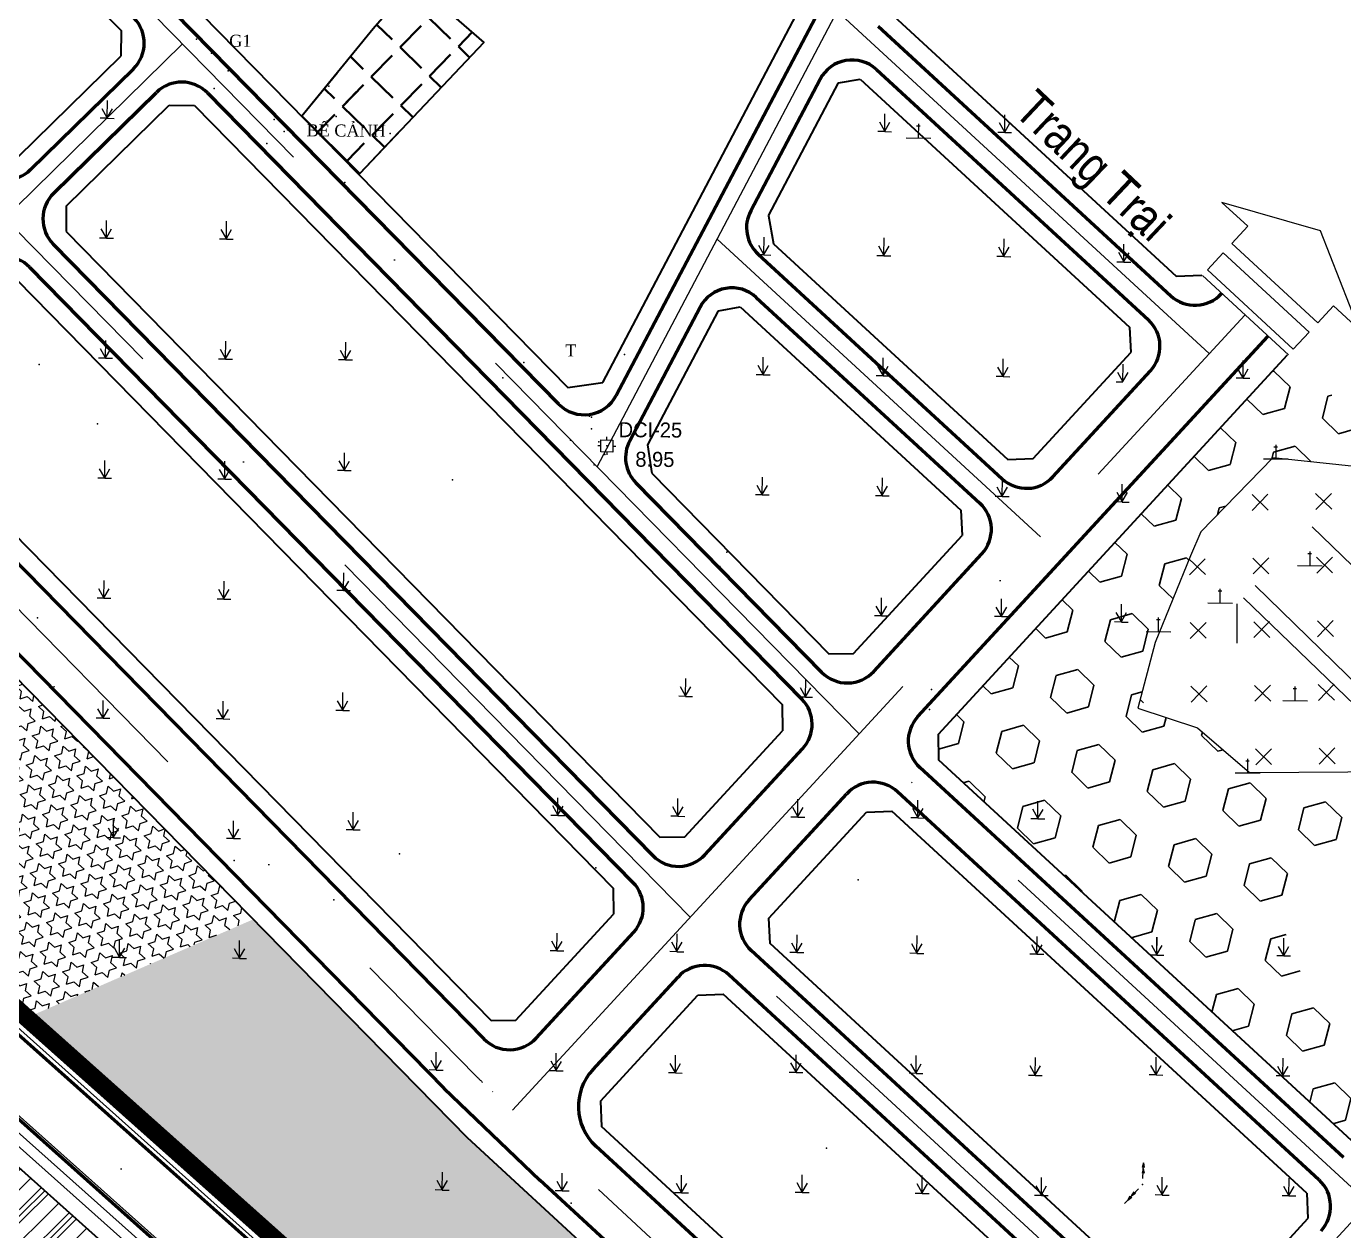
# Model space of a CAD drawing. Extents: x 577299 to 581055, y 2342699 to 2346415.
# Drawn here: x 579726.4 to 579945.9, y 2344510.1 to 2344710.9 of the extents above; entities that cross this region are included whole.
import ezdxf
from ezdxf.enums import TextEntityAlignment as Align

# ---------------------------------------------------------------- set-up
doc = ezdxf.new("R2010")
doc.units = 0
doc.header["$LTSCALE"] = 10
doc.header["$MEASUREMENT"] = 0
for name, pattern in [('ACAD_ISO10W100', [18, 12, -3, 0, -3]), ('CENTER', [2, 1.25, -0.25, 0.25, -0.25]), ('DUONGDUT', [0.1875, 0.125, -0.0625])]:
    doc.linetypes.add(name, pattern=pattern)
for name, color, linetype in [('1', 2, 'Continuous'), ('BoCo', 103, 'Continuous'), ('CAY', 8, 'Continuous'), ('CAY-NN', 3, 'Continuous'), ('cayxanh', 74, 'Continuous'), ('CHU', 8, 'Continuous'), ('HTCN', 192, 'Continuous'), ('HTRanhTN', 147, 'Continuous'), ('KYHIEU', 2, 'Continuous'), ('Lopduong', 7, 'Continuous'), ('moc', 8, 'Continuous'), ('NEN', 8, 'Continuous'), ('POINT', 8, 'Continuous'), ('Tim dg', 6, 'CENTER'), ('Vhe', 5, 'Continuous')]:
    doc.layers.add(name, color=color, linetype=linetype)
for name, color, linetype, lineweight in [('1-hchua', 200, 'Continuous', 40), ('1-hcx', 102, 'Continuous', 30), ('1-hmo', 35, 'Continuous', 25), ('bo-chua', 200, 'Continuous', 35), ('bo-mo', 34, 'Continuous', 25), ('r-g-t-ke', 7, 'Continuous', 20), ('whe', 142, 'Continuous', 35), ('wlong-duong', 40, 'Continuous', 53)]:
    doc.layers.add(name, color=color, linetype=linetype, lineweight=lineweight)
doc.styles.add('1', font='VHTIME.TTF', dxfattribs={"height": 2})
doc.styles.add('CHUVN', font='vnsimple.shx')
doc.linetypes.add('BOCAP_XAY', pattern='A,0.75,[147,LTTLL.SHX,S=0.1,R=0,X=0,Y=0],0.75', length=1.5)
doc.linetypes.add('TALUYKEPTRAI', pattern='A,0,[130,ltypeshp.shx,S=0.125,R=0,X=0,Y=-0.125],0.2,[130,ltypeshp.shx,S=0.125,R=0,X=0,Y=-0.125],0.2,[130,ltypeshp.shx,S=0.25,R=0,X=0,Y=-0.25],0.2,0', length=0.6)
pattern_1 = [(318.21467, (579255.8356, 2345385.644), (1.442672, 1.6143723), [1.25, -1.25]), (18.21467, (579255.8356, 2345385.644), (-0.6767515, 2.0565766), [1.25, -1.25]), (78.21467, (579257.023, 2345386.0348), (-2.1194234, 0.4422043), [1.25, -1.25])]

# ---------------------------------------------------------------- blocks, each defined once
blk = doc.blocks.new('dc-2')
at = {"layer": 'KYHIEU'}
for p, q in [((-0.5, -0.5), (-0.5, 0.5)), ((-0.5, 0.5), (0.5, 0.5)), ((0, 0.5), (0, 0.75)), ((0.5, 0.5), (0.5, -0.5)), ((-0.5, 0), (-0.75, 0)), ((0.5, -0.5), (-0.5, -0.5)), ((0, -0.5), (0, -0.75)), ((0.5, 0), (0.75, 0))]:
    blk.add_line(p, q, dxfattribs=at)
blk.add_point((0, 0), dxfattribs=at)
blk = doc.blocks.new('1898')
at = {"layer": 'Vhe', "color": 5}
for p, q in [((12423.54, -118.46, -0.98), (12404.07, -128.37, -0.98)), ((12423.54, -118.46, -0.98), (12404.07, -128.37, -0.98)), ((12423.54, -118.46, -0.98), (12419.19, -124.2, -0.98)), ((12423.02, -127.1, -0.98), (12408.52, -146.26, -0.98)), ((12404.07, -128.37, -0.98), (12400.34, -149.11, -0.98)), ((12424.58, -128.27, 5.24), (12410.07, -147.43, 5.24)), ((12424.58, -128.27, 5.24), (12428.41, -131.17, 5.24)), ((12428.41, -131.17, 5.24), (12413.9, -150.33, 5.24)), ((12404.69, -143.36, -0.98), (12400.34, -149.11, -0.98)), ((12408.52, -146.26, -0.98), (12404.69, -143.36, -0.98)), ((12413.9, -150.33, 5.24), (12410.07, -147.43, 5.24))]:
    blk.add_line(p, q, dxfattribs=at)
at = {"layer": 'Vhe'}
blk.add_line((12429.68, -132.07, 5.24), (12415.17, -151.24, 5.24), dxfattribs=at)
at = {"layer": 'Vhe', "color": 5, "elevation": -0.98}
blk.add_lwpolyline([(12419.19, -124.2), (12423.02, -127.1)], dxfattribs=at)

msp = doc.modelspace()

# ---------------------------------------------------------------- hatches: boundary and pattern name
at = {"layer": '1-hchua', "extrusion": (-8.80861e-05, -0.0001149, 1)}
h = msp.add_hatch(dxfattribs=at)
h.set_pattern_fill('ANGLE', color=256, scale=25, angle=-44.2223, style=0)
h.set_pattern_definition([(315.77765, (578496.913, 2347106.175), (4.794932, 4.92689), [5, -1.875]), (45.77765, (578496.913, 2347106.175), (-4.92689, 4.794932), [5, -1.875])])
h.paths.add_polyline_path([(579790.96, 2344718.38), (579802.66, 2344708.22), (579781.96, 2344686.38), (579772.33, 2344695.97), (579784.2, 2344710.54)])
h = msp.add_hatch(dxfattribs=at)
h.set_pattern_fill('ANGLE', color=256, scale=25, angle=-44.2223, style=0)
h.set_pattern_definition([(315.77765, (578496.915, 2347106.175), (4.794932, 4.92689), [5, -1.875]), (45.77765, (578496.915, 2347106.175), (-4.92689, 4.794932), [5, -1.875])])
h.paths.add_polyline_path([(579778.17, 2344703.13), (579772.33, 2344695.97), (579781.97, 2344686.38), (579788.41, 2344693.17)])
at = {"layer": '1-hcx', "extrusion": (-8.80861e-05, -0.0001149, 1)}
h = msp.add_hatch(dxfattribs=at)
h.set_pattern_fill('HEX', color=256, scale=30, angle=-44.2223, style=0)
h.set_pattern_definition([(315.7777, (580067.717, 2344822.732), (4.53004, 4.6547), [3.75, -7.5]), (75.7777, (580067.717, 2344822.732), (-6.29611, 1.59577), [3.75, -7.5]), (15.7777, (580070.404, 2344820.117), (-1.76607, 6.25048), [3.75, -7.5])])
edge = h.paths.add_edge_path(flags=16)
edge.add_arc((579950.39, 2344561.37), 14.11, 315.7777, 675.7777)
h.paths.add_polyline_path([(580011.16, 2344584.06), (579936.85, 2344656.38), (579878.39, 2344592.89), (579878.44, 2344588.51), (579947.97, 2344524.5), (579954.94, 2344524.69)])
h.paths.add_polyline_path([(579988.57, 2344606.05), (579959.52, 2344634.31), (579955.07, 2344635.69), (579948.82, 2344637.42), (579934.16, 2344638.97), (579922.17, 2344626.65), (579920.46, 2344622.63), (579914.57, 2344608.2), (579911.67, 2344597.22), (579921.58, 2344593.95), (579930.3, 2344586.53), (579954.87, 2344586.67), (579970.46, 2344587.77), (579979.71, 2344593.28)])
at = {"layer": '1-hmo', "extrusion": (-8.80861e-05, -0.0001149, 1)}
h = msp.add_hatch(dxfattribs=at)
h.set_pattern_fill('CROSS', color=256, scale=30, angle=-44.2223, style=0)
h.set_pattern_definition([(315.77765, (578496.913, 2347106.175), (10.605625, 0.143955), [3.75, -11.25]), (45.77765, (578496.949, 2347103.523), (-0.143955, 10.605625), [3.75, -11.25])])
h.paths.add_polyline_path([(579988.57, 2344606.05), (579959.52, 2344634.31), (579955.07, 2344635.69), (579948.82, 2344637.42), (579934.16, 2344638.97), (579922.17, 2344626.65), (579920.46, 2344622.63), (579914.57, 2344608.2), (579911.67, 2344597.22), (579921.58, 2344593.95), (579930.3, 2344586.53), (579954.87, 2344586.67), (579970.46, 2344587.77), (579979.71, 2344593.28)])
at = {"layer": 'cayxanh'}
h = msp.add_hatch(dxfattribs=at)
h.set_pattern_fill('STARS', color=256, scale=10, angle=-0.4178, style=0)
h.set_pattern_definition(pattern_1)
h.paths.add_polyline_path([(579764.18, 2344562.02), (579697.4, 2344630.12), (579692.08, 2344629.87), (579669.37, 2344601.86), (579669.83, 2344596.09), (579726.42, 2344545.62)])
h = msp.add_hatch(dxfattribs=at)
h.set_pattern_fill('STARS', color=256, scale=10, angle=-0.4178, style=0)
h.set_pattern_definition(pattern_1)
h.paths.add_polyline_path([(579845.77, 2344483.36), (579799.9, 2344525.59), (579792.63, 2344533), (579764.18, 2344562.02), (579726.42, 2344545.62), (579802.79, 2344477.5)])
at = {"layer": 'HTCN'}
h = msp.add_hatch(dxfattribs=at)
h.set_pattern_fill('PLASTI', color=256, scale=25, angle=44.5822, style=0)
h.set_pattern_definition([(44.58224145, (-17089.494, 4285.579), (-4.387077064, 4.451522755), []), (44.58224145, (-17090.042, 4286.1354), (-4.387077064, 4.451522755), []), (44.58224145, (-17090.5906, 4286.692), (-4.387077064, 4.451522755), []), (44.58224145, (-17092.236, 4288.361), (-4.387077064, 4.451522755), [])])
h.paths.add_polyline_path([(579971.09, 2344285.18), (579743.24, 2344029.75), (579726.29, 2344028.78), (579418.91, 2344303.1), (579417.96, 2344320.03), (579646.08, 2344575.06), (579663.04, 2344576.02), (579970.12, 2344302.12)])

# ---------------------------------------------------------------- linework, layer by layer
at = {"layer": '1', "color": 1, "linetype": 'Continuous', "extrusion": (-8.80861e-05, -0.0001149, 1)}
msp.add_line((579928.17, 2344608.06), (579928.22, 2344614.6), dxfattribs=at)
msp.add_line((579928.17, 2344608.06), (579928.22, 2344614.6), dxfattribs=at)
at = {"layer": 'bo-chua', "extrusion": (-8.80861e-05, -0.0001149, 1), "elevation": 1.01}
msp.add_lwpolyline([(579790.96, 2344718.38), (579802.66, 2344708.22), (579781.96, 2344686.38), (579772.33, 2344695.97), (579784.2, 2344710.54)], close=True, dxfattribs=at)
msp.add_lwpolyline([(579788.41, 2344693.17), (579781.97, 2344686.38), (579772.33, 2344695.97), (579778.17, 2344703.13)], dxfattribs=at)
at = {"layer": 'bo-mo', "extrusion": (-8.80861e-05, -0.0001149, 1), "elevation": 1.01}
msp.add_lwpolyline([(579959.52, 2344634.31), (579955.07, 2344635.69), (579948.82, 2344637.42), (579934.16, 2344638.97), (579922.17, 2344626.65), (579920.46, 2344622.63), (579914.57, 2344608.2), (579911.67, 2344597.22), (579921.58, 2344593.95), (579930.3, 2344586.53), (579954.87, 2344586.67), (579970.46, 2344587.77), (579979.71, 2344593.28), (579988.57, 2344606.05)], dxfattribs=at)
at = {"layer": 'BoCo', "elevation": 0}
msp.add_lwpolyline([(579697.4, 2344630.12), (579792.63, 2344533), (579799.9, 2344525.59), (579806.56, 2344519.46), (579816.01, 2344510.76), (579892.29, 2344440.53), (579965.65, 2344373), (579976.3, 2344363.19), (579978.74, 2344360.94), (579978.74, 2344360.94, 0.119324), (580119.15, 2344285.73), (580242.29, 2344255.67, 0.048859), (580416.01, 2344230.87), (580433.18, 2344230.11), (580796.66, 2344214.05)], format="xyb", dxfattribs=at)
msp.add_lwpolyline([(580444.33, 2344185.98), (580403.23, 2344185.97), (580398.44, 2344186.03), (580387.36, 2344186.61), (580372.05, 2344188.45), (580360.19, 2344190.54), (580293.12, 2344202.55), (580188.2, 2344220.57), (580125.42, 2344230.34), (580085.06, 2344242.08), (580051.77, 2344259.07), (580022.1, 2344281.61), (579982.48, 2344317.23), (579932.98, 2344361.38), (579669.83, 2344596.09)], dxfattribs=at)
at = {"layer": 'CAY', "extrusion": (0.002986, 0.010064, 0.999945)}
for p, q in [((579739.84, 2344695.63), (579739.86, 2344698.51)), ((579739.84, 2344695.63), (579738.99, 2344697.14)), ((579739.84, 2344695.63), (579740.72, 2344697.12)), ((579739.84, 2344695.55), (579738.69, 2344695.55)), ((579739.84, 2344695.55), (579740.99, 2344695.54)), ((579739.7, 2344675.64), (579738.85, 2344677.14)), ((579739.7, 2344675.64), (579739.72, 2344678.52)), ((579739.7, 2344675.64), (579740.58, 2344677.13)), ((579759.7, 2344675.5), (579758.85, 2344677)), ((579759.7, 2344675.5), (579759.72, 2344678.38)), ((579759.7, 2344675.5), (579760.58, 2344676.99)), ((579739.7, 2344675.55), (579738.55, 2344675.56)), ((579739.7, 2344675.55), (579740.86, 2344675.54)), ((579759.7, 2344675.41), (579758.55, 2344675.42)), ((579759.7, 2344675.41), (579760.86, 2344675.4)), ((579739.57, 2344655.64), (579738.71, 2344657.14)), ((579739.57, 2344655.64), (579739.59, 2344658.52)), ((579739.57, 2344655.64), (579740.44, 2344657.13)), ((579759.57, 2344655.5), (579758.71, 2344657)), ((579759.57, 2344655.5), (579759.59, 2344658.38)), ((579759.57, 2344655.5), (579760.44, 2344656.99)), ((579779.57, 2344655.36), (579778.71, 2344656.86)), ((579779.57, 2344655.36), (579779.59, 2344658.24)), ((579779.57, 2344655.36), (579780.44, 2344656.85)), ((579739.57, 2344655.55), (579738.41, 2344655.56)), ((579739.57, 2344655.55), (579740.72, 2344655.54)), ((579759.57, 2344655.41), (579758.41, 2344655.42)), ((579759.57, 2344655.41), (579760.72, 2344655.4)), ((579779.57, 2344655.27), (579778.41, 2344655.28)), ((579779.57, 2344655.27), (579780.72, 2344655.26)), ((579779.38, 2344636.93), (579779.4, 2344639.81)), ((579739.43, 2344635.64), (579738.57, 2344637.14)), ((579739.43, 2344635.64), (579739.45, 2344638.52)), ((579739.43, 2344635.64), (579740.3, 2344637.13)), ((579759.43, 2344635.5), (579758.57, 2344637)), ((579759.43, 2344635.5), (579759.45, 2344638.38)), ((579759.43, 2344635.5), (579760.3, 2344636.99)), ((579779.38, 2344636.93), (579778.52, 2344638.43)), ((579779.38, 2344636.93), (579780.25, 2344638.42)), ((579739.43, 2344635.55), (579738.28, 2344635.56)), ((579739.43, 2344635.55), (579740.58, 2344635.54)), ((579759.43, 2344635.41), (579758.28, 2344635.42)), ((579759.43, 2344635.41), (579760.58, 2344635.4)), ((579779.38, 2344636.84), (579778.22, 2344636.85)), ((579779.38, 2344636.84), (579780.53, 2344636.84)), ((579779.24, 2344616.93), (579779.26, 2344619.81)), ((579739.29, 2344615.64), (579738.44, 2344617.14)), ((579739.29, 2344615.64), (579739.31, 2344618.52)), ((579759.29, 2344615.5), (579759.31, 2344618.38)), ((579779.24, 2344616.93), (579778.38, 2344618.44)), ((579779.24, 2344616.93), (579780.11, 2344618.42)), ((579739.29, 2344615.55), (579738.14, 2344615.56)), ((579739.29, 2344615.64), (579740.16, 2344617.13)), ((579739.29, 2344615.55), (579740.44, 2344615.54)), ((579759.29, 2344615.41), (579758.14, 2344615.42)), ((579759.29, 2344615.5), (579758.44, 2344617)), ((579759.29, 2344615.5), (579760.16, 2344616.99)), ((579759.29, 2344615.41), (579760.44, 2344615.41)), ((579779.24, 2344616.85), (579778.09, 2344616.85)), ((579779.24, 2344616.85), (579780.39, 2344616.84)), ((579836.25, 2344599.28), (579836.27, 2344602.16)), ((579856.25, 2344599.14), (579856.27, 2344602.02)), ((579779.1, 2344596.94), (579779.12, 2344599.82)), ((579836.25, 2344599.28), (579835.4, 2344600.78)), ((579836.25, 2344599.28), (579837.13, 2344600.77)), ((579856.25, 2344599.14), (579855.4, 2344600.64)), ((579856.25, 2344599.14), (579857.13, 2344600.63)), ((579739.15, 2344595.64), (579739.17, 2344598.52)), ((579759.15, 2344595.5), (579759.17, 2344598.38)), ((579779.1, 2344596.94), (579778.25, 2344598.44)), ((579779.1, 2344596.94), (579779.97, 2344598.43)), ((579836.25, 2344599.19), (579835.1, 2344599.2)), ((579836.25, 2344599.19), (579837.4, 2344599.18)), ((579856.25, 2344599.05), (579855.1, 2344599.06)), ((579856.25, 2344599.05), (579857.4, 2344599.04)), ((579739.15, 2344595.55), (579738, 2344595.56)), ((579739.15, 2344595.64), (579738.3, 2344597.14)), ((579739.15, 2344595.64), (579740.03, 2344597.13)), ((579739.15, 2344595.55), (579740.3, 2344595.55)), ((579759.15, 2344595.42), (579758, 2344595.42)), ((579759.15, 2344595.5), (579758.3, 2344597.01)), ((579759.15, 2344595.5), (579760.03, 2344596.99)), ((579759.15, 2344595.42), (579760.3, 2344595.41)), ((579779.1, 2344596.85), (579777.95, 2344596.86)), ((579779.1, 2344596.85), (579780.25, 2344596.84)), ((579814.96, 2344579.42), (579814.98, 2344582.3)), ((579834.96, 2344579.28), (579834.98, 2344582.16)), ((579854.96, 2344579.15), (579854.98, 2344582.03)), ((579814.96, 2344579.42), (579814.11, 2344580.93)), ((579814.96, 2344579.42), (579815.84, 2344580.91)), ((579834.96, 2344579.28), (579834.11, 2344580.79)), ((579834.96, 2344579.28), (579835.84, 2344580.78)), ((579854.96, 2344579.15), (579854.11, 2344580.65)), ((579854.96, 2344579.15), (579855.84, 2344580.64)), ((579874.96, 2344579.01), (579874.11, 2344580.51)), ((579874.96, 2344579.01), (579874.98, 2344581.89)), ((579874.96, 2344579.01), (579875.84, 2344580.5)), ((579894.96, 2344578.87), (579894.11, 2344580.37)), ((579894.96, 2344578.87), (579894.98, 2344581.75)), ((579894.96, 2344578.87), (579895.84, 2344580.36)), ((579740.88, 2344575.72), (579740.9, 2344578.6)), ((579760.88, 2344575.58), (579760.9, 2344578.46)), ((579814.96, 2344579.34), (579813.81, 2344579.34)), ((579814.96, 2344579.34), (579816.12, 2344579.33)), ((579834.96, 2344579.2), (579833.81, 2344579.2)), ((579834.96, 2344579.2), (579836.11, 2344579.19)), ((579854.96, 2344579.06), (579853.81, 2344579.07)), ((579854.96, 2344579.06), (579856.11, 2344579.05)), ((579874.96, 2344578.92), (579873.81, 2344578.93)), ((579874.96, 2344578.92), (579876.11, 2344578.91)), ((579894.96, 2344578.78), (579893.81, 2344578.79)), ((579894.96, 2344578.78), (579896.11, 2344578.77)), ((579740.88, 2344575.63), (579739.73, 2344575.64)), ((579740.88, 2344575.72), (579740.03, 2344577.22)), ((579740.88, 2344575.72), (579741.76, 2344577.21)), ((579740.88, 2344575.63), (579742.04, 2344575.62)), ((579760.88, 2344575.49), (579759.73, 2344575.5)), ((579760.88, 2344575.58), (579760.03, 2344577.08)), ((579760.88, 2344575.58), (579761.76, 2344577.07)), ((579760.88, 2344575.49), (579762.04, 2344575.48)), ((579814.81, 2344556.86), (579813.95, 2344558.36)), ((579814.81, 2344556.86), (579814.83, 2344559.74)), ((579814.81, 2344556.86), (579815.68, 2344558.35)), ((579834.81, 2344556.72), (579833.95, 2344558.22)), ((579834.81, 2344556.72), (579834.83, 2344559.6)), ((579834.81, 2344556.72), (579835.68, 2344558.21)), ((579854.81, 2344556.58), (579853.95, 2344558.08)), ((579854.81, 2344556.58), (579854.83, 2344559.46)), ((579854.81, 2344556.58), (579855.68, 2344558.07)), ((579874.81, 2344556.44), (579873.95, 2344557.94)), ((579874.81, 2344556.44), (579874.83, 2344559.32)), ((579874.81, 2344556.44), (579875.68, 2344557.93)), ((579894.81, 2344556.3), (579894.83, 2344559.18)), ((579814.81, 2344556.77), (579813.66, 2344556.78)), ((579814.81, 2344556.77), (579815.96, 2344556.76)), ((579834.81, 2344556.63), (579833.65, 2344556.64)), ((579834.81, 2344556.63), (579835.96, 2344556.62)), ((579854.81, 2344556.49), (579853.65, 2344556.5)), ((579854.81, 2344556.49), (579855.96, 2344556.48)), ((579874.81, 2344556.35), (579873.65, 2344556.36)), ((579874.81, 2344556.35), (579875.96, 2344556.34)), ((579894.8, 2344556.21), (579893.65, 2344556.22)), ((579894.81, 2344556.3), (579893.95, 2344557.8)), ((579894.8, 2344556.21), (579895.96, 2344556.2)), ((579894.81, 2344556.3), (579895.68, 2344557.79)), ((579794.67, 2344537), (579793.82, 2344538.5)), ((579794.67, 2344537), (579794.69, 2344539.88)), ((579794.67, 2344537), (579795.54, 2344538.49)), ((579814.67, 2344536.86), (579813.82, 2344538.36)), ((579814.67, 2344536.86), (579814.69, 2344539.74)), ((579814.67, 2344536.86), (579815.54, 2344538.35)), ((579834.55, 2344536.51), (579834.57, 2344539.39)), ((579854.67, 2344536.58), (579854.69, 2344539.46)), ((579874.67, 2344536.44), (579874.69, 2344539.32)), ((579894.54, 2344536.09), (579894.56, 2344538.97)), ((579935.82, 2344536.02), (579935.84, 2344538.9)), ((579794.67, 2344536.91), (579793.52, 2344536.92)), ((579794.67, 2344536.91), (579795.82, 2344536.9)), ((579814.67, 2344536.77), (579813.52, 2344536.78)), ((579814.67, 2344536.77), (579815.82, 2344536.76)), ((579834.55, 2344536.42), (579833.39, 2344536.43)), ((579834.55, 2344536.51), (579833.69, 2344538.01)), ((579834.55, 2344536.51), (579835.42, 2344538)), ((579834.55, 2344536.42), (579835.7, 2344536.41)), ((579854.67, 2344536.49), (579853.52, 2344536.5)), ((579854.67, 2344536.58), (579853.81, 2344538.08)), ((579854.67, 2344536.58), (579855.54, 2344538.07)), ((579854.67, 2344536.49), (579855.82, 2344536.48)), ((579874.67, 2344536.35), (579873.52, 2344536.36)), ((579874.67, 2344536.44), (579873.81, 2344537.94)), ((579874.67, 2344536.44), (579875.54, 2344537.93)), ((579874.67, 2344536.35), (579875.82, 2344536.35)), ((579894.54, 2344536), (579893.39, 2344536.01)), ((579894.54, 2344536.09), (579893.69, 2344537.59)), ((579894.54, 2344536.09), (579895.42, 2344537.58)), ((579894.54, 2344536), (579895.7, 2344536)), ((579935.82, 2344535.93), (579934.67, 2344535.94)), ((579935.82, 2344536.02), (579934.96, 2344537.52)), ((579935.82, 2344536.02), (579936.69, 2344537.51)), ((579935.82, 2344535.93), (579936.97, 2344535.92)), ((579795.68, 2344516.99), (579794.83, 2344518.49)), ((579795.68, 2344516.99), (579795.7, 2344519.87)), ((579795.68, 2344516.99), (579796.56, 2344518.48)), ((579815.68, 2344516.85), (579814.83, 2344518.35)), ((579815.68, 2344516.85), (579815.7, 2344519.73)), ((579815.68, 2344516.85), (579816.56, 2344518.34)), ((579835.56, 2344516.5), (579835.58, 2344519.38)), ((579855.68, 2344516.57), (579855.7, 2344519.45)), ((579875.68, 2344516.43), (579875.7, 2344519.31)), ((579895.56, 2344516.09), (579895.58, 2344518.97)), ((579936.83, 2344516.01), (579936.85, 2344518.89)), ((579795.68, 2344516.9), (579794.53, 2344516.91)), ((579795.68, 2344516.9), (579796.84, 2344516.89)), ((579815.68, 2344516.76), (579814.53, 2344516.77)), ((579815.68, 2344516.76), (579816.83, 2344516.75)), ((579835.56, 2344516.41), (579834.41, 2344516.42)), ((579835.56, 2344516.5), (579834.71, 2344518)), ((579835.56, 2344516.5), (579836.43, 2344517.99)), ((579835.56, 2344516.41), (579836.71, 2344516.41)), ((579855.68, 2344516.49), (579854.53, 2344516.49)), ((579855.68, 2344516.57), (579854.83, 2344518.08)), ((579855.68, 2344516.57), (579856.56, 2344518.06)), ((579855.68, 2344516.49), (579856.83, 2344516.48)), ((579875.68, 2344516.35), (579874.53, 2344516.35)), ((579875.68, 2344516.43), (579874.83, 2344517.94)), ((579875.68, 2344516.43), (579876.56, 2344517.92)), ((579875.68, 2344516.35), (579876.83, 2344516.34)), ((579895.56, 2344516.09), (579894.7, 2344517.59)), ((579895.56, 2344516.09), (579896.43, 2344517.58)), ((579936.83, 2344516.01), (579935.98, 2344517.51)), ((579936.83, 2344516.01), (579937.71, 2344517.5)), ((579895.56, 2344516), (579894.41, 2344516.01)), ((579895.56, 2344516), (579896.71, 2344515.99)), ((579936.83, 2344515.92), (579935.68, 2344515.93)), ((579936.83, 2344515.92), (579937.98, 2344515.91))]:
    msp.add_line(p, q, dxfattribs=at)
at = {"layer": 'CAY-NN', "ltscale": 0.5, "extrusion": (0.002986, 0.010064, 0.999945)}
for p, q in [((579869.45, 2344693.4), (579869.47, 2344696.28)), ((579869.45, 2344693.4), (579868.6, 2344694.91)), ((579869.45, 2344693.4), (579870.32, 2344694.89)), ((579874.73, 2344694.3), (579875.34, 2344694.3)), ((579875.05, 2344694.63), (579875.03, 2344692.27)), ((579889.45, 2344693.26), (579888.6, 2344694.77)), ((579889.45, 2344693.26), (579889.47, 2344696.14)), ((579889.45, 2344693.26), (579890.32, 2344694.75)), ((579869.45, 2344693.32), (579868.3, 2344693.32)), ((579869.45, 2344693.32), (579870.6, 2344693.31)), ((579873.01, 2344692.28), (579877.13, 2344692.25)), ((579889.45, 2344693.18), (579888.3, 2344693.18)), ((579889.45, 2344693.18), (579890.6, 2344693.17)), ((579849.31, 2344672.85), (579848.45, 2344674.36)), ((579849.31, 2344672.85), (579849.33, 2344675.73)), ((579849.31, 2344672.85), (579850.18, 2344674.35)), ((579869.31, 2344672.72), (579869.33, 2344675.6)), ((579889.31, 2344672.58), (579889.33, 2344675.46)), ((579909.3, 2344671.66), (579909.32, 2344674.54)), ((579849.31, 2344672.77), (579848.16, 2344672.78)), ((579849.31, 2344672.77), (579850.46, 2344672.76)), ((579869.31, 2344672.63), (579868.15, 2344672.64)), ((579869.31, 2344672.72), (579868.45, 2344674.22)), ((579869.31, 2344672.72), (579870.18, 2344674.21)), ((579869.31, 2344672.63), (579870.46, 2344672.62)), ((579889.31, 2344672.49), (579888.15, 2344672.5)), ((579889.31, 2344672.58), (579888.45, 2344674.08)), ((579889.31, 2344672.58), (579890.18, 2344674.07)), ((579889.31, 2344672.49), (579890.46, 2344672.48)), ((579909.3, 2344671.66), (579908.45, 2344673.16)), ((579909.3, 2344671.66), (579910.18, 2344673.15)), ((579909.3, 2344671.57), (579908.15, 2344671.58)), ((579909.3, 2344671.57), (579910.45, 2344671.57)), ((579849.17, 2344652.86), (579849.19, 2344655.74)), ((579869.17, 2344652.72), (579869.19, 2344655.6)), ((579889.17, 2344652.58), (579889.19, 2344655.46)), ((579909.16, 2344651.66), (579909.18, 2344654.54)), ((579929.17, 2344652.3), (579929.19, 2344655.18)), ((579849.17, 2344652.77), (579848.02, 2344652.78)), ((579849.17, 2344652.86), (579848.32, 2344654.36)), ((579849.17, 2344652.86), (579850.04, 2344654.35)), ((579849.17, 2344652.77), (579850.32, 2344652.76)), ((579869.17, 2344652.63), (579868.02, 2344652.64)), ((579869.17, 2344652.72), (579868.32, 2344654.22)), ((579869.17, 2344652.72), (579870.04, 2344654.21)), ((579869.17, 2344652.63), (579870.32, 2344652.62)), ((579889.17, 2344652.49), (579888.02, 2344652.5)), ((579889.17, 2344652.58), (579888.31, 2344654.08)), ((579889.17, 2344652.58), (579890.04, 2344654.07)), ((579889.17, 2344652.49), (579890.32, 2344652.48)), ((579909.16, 2344651.66), (579908.31, 2344653.17)), ((579909.16, 2344651.66), (579910.04, 2344653.15)), ((579929.17, 2344652.3), (579928.31, 2344653.8)), ((579929.17, 2344652.3), (579930.04, 2344653.79)), ((579909.16, 2344651.58), (579908.01, 2344651.58)), ((579929.17, 2344652.21), (579928.01, 2344652.22)), ((579929.17, 2344652.21), (579930.32, 2344652.21)), ((579934.33, 2344640.81), (579934.93, 2344640.81)), ((579934.64, 2344641.14), (579934.62, 2344638.78)), ((579932.6, 2344638.79), (579936.72, 2344638.76)), ((579849.03, 2344632.86), (579849.05, 2344635.74)), ((579849.03, 2344632.86), (579849.05, 2344635.74)), ((579869.03, 2344632.72), (579869.05, 2344635.6)), ((579889.03, 2344632.58), (579889.05, 2344635.46)), ((579849.03, 2344632.77), (579847.88, 2344632.78)), ((579849.03, 2344632.77), (579847.88, 2344632.78)), ((579849.03, 2344632.86), (579848.18, 2344634.36)), ((579849.03, 2344632.86), (579848.18, 2344634.36)), ((579849.03, 2344632.86), (579849.91, 2344634.35)), ((579849.03, 2344632.86), (579849.91, 2344634.35)), ((579849.03, 2344632.77), (579850.19, 2344632.76)), ((579849.03, 2344632.77), (579850.18, 2344632.76)), ((579869.03, 2344632.63), (579867.88, 2344632.64)), ((579869.03, 2344632.72), (579868.18, 2344634.22)), ((579869.03, 2344632.72), (579869.91, 2344634.21)), ((579869.03, 2344632.63), (579870.18, 2344632.62)), ((579889.03, 2344632.58), (579888.18, 2344634.08)), ((579889.03, 2344632.58), (579889.9, 2344634.07)), ((579909.02, 2344631.67), (579908.17, 2344633.17)), ((579909.02, 2344631.67), (579909.04, 2344634.54)), ((579909.02, 2344631.67), (579909.9, 2344633.16)), ((579889.03, 2344632.49), (579887.88, 2344632.5)), ((579889.03, 2344632.49), (579890.18, 2344632.48)), ((579909.02, 2344631.58), (579907.87, 2344631.59)), ((579909.02, 2344631.58), (579910.18, 2344631.57)), ((579868.89, 2344612.72), (579868.91, 2344615.6)), ((579868.9, 2344612.72), (579868.92, 2344615.6)), ((579888.89, 2344612.58), (579888.91, 2344615.46)), ((579868.9, 2344612.72), (579868.04, 2344614.22)), ((579868.89, 2344612.72), (579868.04, 2344614.22)), ((579868.89, 2344612.72), (579869.77, 2344614.21)), ((579868.9, 2344612.72), (579869.77, 2344614.21)), ((579888.89, 2344612.58), (579888.04, 2344614.08)), ((579888.89, 2344612.58), (579889.77, 2344614.07)), ((579908.89, 2344611.67), (579908.03, 2344613.17)), ((579908.89, 2344611.67), (579908.91, 2344614.55)), ((579868.89, 2344612.63), (579867.74, 2344612.64)), ((579868.89, 2344612.63), (579867.74, 2344612.64)), ((579868.89, 2344612.63), (579870.05, 2344612.62)), ((579868.89, 2344612.63), (579870.04, 2344612.62)), ((579888.89, 2344612.49), (579887.74, 2344612.5)), ((579888.89, 2344612.49), (579890.04, 2344612.49)), ((579908.89, 2344611.58), (579907.73, 2344611.59)), ((579780.83, 2344577.01), (579780.85, 2344579.89)), ((579780.84, 2344577.01), (579780.86, 2344579.89)), ((579780.84, 2344577.01), (579779.98, 2344578.51)), ((579780.83, 2344577.01), (579779.98, 2344578.51)), ((579780.83, 2344577.01), (579781.71, 2344578.5)), ((579780.84, 2344577.01), (579781.71, 2344578.5)), ((579780.83, 2344576.92), (579779.68, 2344576.93)), ((579780.83, 2344576.92), (579779.68, 2344576.93)), ((579780.83, 2344576.92), (579781.99, 2344576.92)), ((579780.83, 2344576.92), (579781.98, 2344576.92)), ((579741.89, 2344555.74), (579741.91, 2344558.62)), ((579741.89, 2344555.74), (579741.91, 2344558.62)), ((579761.89, 2344555.61), (579761.91, 2344558.49)), ((579761.89, 2344555.61), (579761.91, 2344558.48)), ((579914.8, 2344556.16), (579914.82, 2344559.04)), ((579914.81, 2344556.16), (579914.83, 2344559.04)), ((579935.96, 2344556.01), (579935.98, 2344558.89)), ((579741.89, 2344555.66), (579740.73, 2344555.66)), ((579741.89, 2344555.66), (579740.74, 2344555.66)), ((579741.89, 2344555.74), (579741.03, 2344557.25)), ((579741.89, 2344555.74), (579741.04, 2344557.25)), ((579741.89, 2344555.74), (579742.76, 2344557.23)), ((579741.89, 2344555.74), (579742.76, 2344557.23)), ((579761.89, 2344555.61), (579761.03, 2344557.11)), ((579761.89, 2344555.61), (579761.04, 2344557.11)), ((579761.89, 2344555.61), (579762.76, 2344557.1)), ((579761.89, 2344555.61), (579762.76, 2344557.1)), ((579914.81, 2344556.07), (579913.65, 2344556.08)), ((579914.8, 2344556.07), (579913.65, 2344556.08)), ((579914.81, 2344556.16), (579913.95, 2344557.66)), ((579914.8, 2344556.16), (579913.95, 2344557.66)), ((579914.8, 2344556.16), (579915.68, 2344557.65)), ((579914.8, 2344556.07), (579915.96, 2344556.07)), ((579914.81, 2344556.16), (579915.68, 2344557.65)), ((579914.81, 2344556.07), (579915.96, 2344556.07)), ((579935.96, 2344555.93), (579934.8, 2344555.94)), ((579935.96, 2344556.01), (579935.1, 2344557.52)), ((579935.96, 2344556.01), (579936.83, 2344557.51)), ((579935.96, 2344555.93), (579937.11, 2344555.92)), ((579741.89, 2344555.66), (579743.04, 2344555.65)), ((579741.89, 2344555.66), (579743.04, 2344555.65)), ((579761.89, 2344555.52), (579760.73, 2344555.53)), ((579761.89, 2344555.52), (579760.74, 2344555.53)), ((579761.89, 2344555.52), (579763.04, 2344555.51)), ((579761.89, 2344555.52), (579763.04, 2344555.51)), ((579914.67, 2344536.16), (579914.69, 2344539.04)), ((579914.67, 2344536.16), (579914.69, 2344539.04)), ((579914.67, 2344536.08), (579913.51, 2344536.08)), ((579914.67, 2344536.08), (579913.52, 2344536.08)), ((579914.67, 2344536.16), (579913.81, 2344537.67)), ((579914.67, 2344536.16), (579913.82, 2344537.67)), ((579914.67, 2344536.16), (579915.54, 2344537.65)), ((579914.67, 2344536.16), (579915.54, 2344537.65)), ((579914.67, 2344536.08), (579915.82, 2344536.07)), ((579914.67, 2344536.08), (579915.82, 2344536.07)), ((579912.58, 2344521.44), (579912.37, 2344520.65)), ((579912.57, 2344521.44), (579912.37, 2344520.65)), ((579912.46, 2344518.85), (579912.57, 2344521.44)), ((579912.47, 2344518.85), (579912.58, 2344521.44)), ((579912.57, 2344521.44), (579912.71, 2344520.64)), ((579912.58, 2344521.44), (579912.71, 2344520.64)), ((579912.54, 2344520.5), (579912.33, 2344519.71)), ((579912.53, 2344520.5), (579912.33, 2344519.71)), ((579912.53, 2344520.5), (579912.67, 2344519.7)), ((579912.54, 2344520.5), (579912.67, 2344519.7)), ((579915.68, 2344516.16), (579915.7, 2344519.04)), ((579915.68, 2344516.16), (579915.7, 2344519.04)), ((579911.73, 2344517.11), (579909.4, 2344514.66)), ((579911.72, 2344517.11), (579909.4, 2344514.66)), ((579911.73, 2344517.11), (579909.94, 2344515.23)), ((579911.72, 2344517.11), (579909.94, 2344515.23)), ((579910.59, 2344515.91), (579911.01, 2344516.61)), ((579910.59, 2344515.91), (579911.01, 2344516.61)), ((579910.59, 2344515.91), (579911.26, 2344516.38)), ((579910.59, 2344515.91), (579911.26, 2344516.38)), ((579915.68, 2344516.16), (579914.83, 2344517.66)), ((579915.68, 2344516.16), (579914.83, 2344517.66)), ((579915.68, 2344516.16), (579916.56, 2344517.65)), ((579915.68, 2344516.16), (579916.55, 2344517.65)), ((579909.94, 2344515.23), (579910.37, 2344515.93)), ((579909.94, 2344515.23), (579910.36, 2344515.93)), ((579909.94, 2344515.23), (579910.61, 2344515.69)), ((579909.94, 2344515.23), (579910.61, 2344515.69)), ((579915.68, 2344516.07), (579914.53, 2344516.08)), ((579915.68, 2344516.07), (579914.53, 2344516.08)), ((579915.68, 2344516.07), (579916.83, 2344516.06)), ((579915.68, 2344516.07), (579916.83, 2344516.06))]:
    msp.add_line(p, q, dxfattribs=at)
at = {"layer": 'HTRanhTN', "linetype": 'BOCAP_XAY', "ltscale": 0.5}
for points in [[(579976.54, 2344302.14), (579652.22, 2344591.41)], [(579652.34, 2344589.05), (579975.35, 2344300.77)]]:
    msp.add_lwpolyline(points, dxfattribs=at)
at = {"layer": 'Lopduong'}
for points in [[(579752.89, 2344016.08), (580002.03, 2344296.03), (579979.88, 2344315.94), (579655.68, 2344605.88), (579511.27, 2344769.74), (579330.48, 2344974.91), (579334.37, 2344982.35)], [(579735.08, 2344013.03), (579736.06, 2344012.77), (579737.54, 2344013.05), (579739.01, 2344013.97), (579740.56, 2344015.38), (579979.2, 2344283.02), (579980.75, 2344285.83), (579982.13, 2344289.92), (579982.33, 2344296.12), (579981.32, 2344298.96), (579977.16, 2344304.31), (579655.35, 2344591.51), (579653.43, 2344592.47), (579651.05, 2344592.41), (579648.47, 2344591.19), (579403.06, 2344314.42), (579402.19, 2344311.96), (579403.05, 2344309.58), (579735.08, 2344013.03)]]:
    msp.add_lwpolyline(points, dxfattribs=at)
at = {"layer": 'Lopduong', "extrusion": (-8.80861e-05, -0.0001149, 1), "elevation": 0.85}
for points in [[(580099.99, 2344473.53), (579940.72, 2344627.47)], [(579929.26, 2344615.65), (579963.31, 2344582.77), (580032.7, 2344515.88)]]:
    msp.add_lwpolyline(points, dxfattribs=at)
at = {"layer": 'Lopduong', "color": 3, "linetype": 'TALUYKEPTRAI', "ltscale": 4, "extrusion": (-8.80861e-05, -0.0001149, 1), "elevation": 0.85}
msp.add_lwpolyline([(580035.02, 2344517.56), (579964.01, 2344585.76), (579931.21, 2344617.66)], dxfattribs=at)
at = {"layer": 'NEN', "ltscale": 0.5, "extrusion": (0.002986, 0.010064, 0.999945)}
for p, q in [((579939.99, 2344623), (579940.59, 2344623)), ((579940.3, 2344623.33), (579940.28, 2344620.97)), ((579938.26, 2344620.98), (579942.38, 2344620.95)), ((579925.02, 2344616.8), (579925.62, 2344616.8)), ((579925.33, 2344617.13), (579925.31, 2344614.77)), ((579908.89, 2344611.67), (579909.76, 2344613.16)), ((579923.29, 2344614.78), (579927.41, 2344614.75)), ((579908.89, 2344611.58), (579910.04, 2344611.57)), ((579914.74, 2344612), (579915.34, 2344612)), ((579915.05, 2344612.33), (579915.03, 2344609.97)), ((579913.01, 2344609.98), (579917.13, 2344609.95)), ((579937.51, 2344600.52), (579938.11, 2344600.51)), ((579937.82, 2344600.84), (579937.8, 2344598.49)), ((579935.78, 2344598.49), (579939.9, 2344598.46)), ((579929.92, 2344588.8), (579929.9, 2344586.44)), ((579927.88, 2344586.45), (579932, 2344586.42)), ((579929.61, 2344588.47), (579930.21, 2344588.47))]:
    msp.add_line(p, q, dxfattribs=at)
at = {"layer": 'POINT', "extrusion": (0.002986, 0.010064, 0.999945)}
for p in [(579754.72, 2344708.76, 6.08), (579757.21, 2344706.38, 6.09), (579760, 2344703.46, 6.11), (579776.78, 2344700.92, 6.09), (579757.69, 2344700.52, 6.15), (579767.69, 2344695.32, 6.17), (579767.69, 2344695.32, 6.17), (579767.69, 2344695.32, 6.17), (579778.03, 2344695.84, 6.14), (579769.32, 2344693.36, 6.19), (579769.89, 2344693.62, 6.18), (579786.98, 2344693.04, 6.14), (579766.46, 2344691.33, 6.22), (579779.47, 2344684.82, 6.24), (579783.83, 2344679.57, 6.28), (579783.83, 2344679.57, 6.28), (579728.49, 2344654.51, 6.7), (579809.27, 2344654.82, 6.46), (579826.09, 2344656.17, 6.39), (579826.09, 2344656.17, 6.39), (579805.8, 2344652.29, 6.49), (579820.22, 2344645.87, 6.51), (579820.54, 2344645.73, 6.51), (579738.2, 2344644.63, 6.77), (579820.54, 2344643.78, 6.53), (579820.54, 2344643.78, 6.53), (579817.05, 2344641.92, 6.56), (579821.78, 2344641.64, 6.55), (579821.78, 2344641.64, 6.55), (579822.79, 2344639.49, 6.57), (579821.03, 2344637.76, 6.59), (579797.38, 2344635.31, 6.69), (579843.1, 2344623.22, 6.67), (579841.94, 2344620.84, 6.7), (579728.2, 2344612.26, 7.13), (579877.26, 2344600.31, 6.8), (579876.89, 2344596.99, 6.84), (579761, 2344571.82, 7.43), (579788.54, 2344572.95, 7.34), (579821.28, 2344570.6, 7.27), (579865.02, 2344568.61, 7.16), (579777.61, 2344565.28, 7.45), (579859.73, 2344523.9, 7.62), (579912.43, 2344517.84, 7.53), (579912.43, 2344517.84, 7.53), (579817.15, 2344514.7, 7.84)]:
    msp.add_point(p, dxfattribs=at)
at = {"layer": 'r-g-t-ke', "linetype": 'DUONGDUT', "ltscale": 30, "const_width": 3}
msp.add_lwpolyline([(580582.19, 2344185.98), (580403.23, 2344185.97), (580368.5, 2344189.05), (580293.12, 2344202.55), (580217.35, 2344216.11), (580188.2, 2344220.57), (580155.03, 2344225.69), (580109.08, 2344234.04), (580080.62, 2344243.93), (580051.77, 2344259.07), (580023.7, 2344280.16), (580001.02, 2344300.69), (580001.02, 2344300.69), (580001.02, 2344300.69), (580001.02, 2344300.69), (580001.02, 2344300.69), (580001.02, 2344300.69), (580001.02, 2344300.69), (579669.83, 2344596.09)], dxfattribs=at)
at = {"layer": 'Tim dg', "linetype": 'ACAD_ISO10W100', "ltscale": 0.8, "extrusion": (-0.00335, 0.003246, 0.999989)}
for p, q in [((579602.8, 2344860.5), (579865.16, 2344592.94)), ((579577.65, 2344826.87), (579837.02, 2344562.36)), ((579581.85, 2344759.74), (579801.39, 2344535.85)), ((579821.53, 2344637.43), (579866.42, 2344722.67)), ((579861.54, 2344713.41), (579923.53, 2344656.34)), ((579691.33, 2344648.09), (579752.38, 2344707.95)), ((579841.54, 2344675.42), (579895.43, 2344625.81)), ((579807.42, 2344530.22), (579929.45, 2344662.76)), ((580068.3, 2344405.92), (579865.16, 2344592.94)), ((579922.03, 2344484.18), (579837.05, 2344562.4)), ((579892.15, 2344451.72), (579802.43, 2344534.85)), ((579892.39, 2344451.99), (579950.13, 2344514.71))]:
    msp.add_line(p, q, dxfattribs=at)
at = {"layer": 'Tim dg', "linetype": 'ACAD_ISO10W100', "ltscale": 0.8}
msp.add_line((579652.59, 2344600.32), (579995.54, 2344294.55), dxfattribs=at)
at = {"layer": 'Tim dg'}
msp.add_line((579730.4, 2344600.75), (579731.11, 2344600.86), dxfattribs=at)
at = {"layer": 'Tim dg', "linetype": 'ACAD_ISO10W100', "ltscale": 0.8}
msp.add_arc((579822.81, 2344556.85), 30, 224.4378, 227.1879, dxfattribs=at)
at = {"layer": 'whe', "extrusion": (-0.00335, 0.003246, 0.999989)}
for p, q in [((579646.25, 2344824.4), (579816.61, 2344650.66)), ((579646.25, 2344824.4), (579816.61, 2344650.66)), ((579656.63, 2344797.38), (579742.15, 2344710.18)), ((579656.63, 2344797.38), (579742.15, 2344710.18)), ((579822.44, 2344651.51), (579861.33, 2344725.35)), ((579870.9, 2344712.61), (579918.05, 2344669.21)), ((579870.9, 2344712.61), (579918.05, 2344669.21)), ((579742.15, 2344710.18), (579742.1, 2344705.93)), ((579742.15, 2344710.18), (579742.1, 2344705.93)), ((579724.97, 2344689.13), (579742.1, 2344705.93)), ((579724.97, 2344689.13), (579742.1, 2344705.93)), ((579850.08, 2344679.31), (579861.75, 2344701.46)), ((579850.08, 2344679.31), (579861.75, 2344701.46)), ((579861.75, 2344701.46), (579865.36, 2344702.09)), ((579861.75, 2344701.46), (579865.36, 2344702.09)), ((579865.36, 2344702.09), (579910.26, 2344660.75)), ((579865.36, 2344702.09), (579910.26, 2344660.75)), ((579733.02, 2344680.92), (579750.16, 2344697.72)), ((579733.02, 2344680.92), (579750.16, 2344697.72)), ((579750.16, 2344697.72), (579754.4, 2344697.68)), ((579750.16, 2344697.72), (579754.4, 2344697.68)), ((579754.4, 2344697.68), (579852.33, 2344597.81)), ((579754.4, 2344697.68), (579852.33, 2344597.81)), ((579733.02, 2344680.92), (579732.98, 2344676.68)), ((579733.02, 2344680.92), (579732.98, 2344676.68)), ((579850.08, 2344679.31), (579850.89, 2344674.63)), ((579850.08, 2344679.31), (579850.89, 2344674.63)), ((579732.98, 2344676.68), (579831.98, 2344575.71)), ((579732.98, 2344676.68), (579831.98, 2344575.71)), ((579850.89, 2344674.63), (579889.94, 2344638.68)), ((579850.89, 2344674.63), (579889.94, 2344638.68)), ((579724.77, 2344668.62), (579824.18, 2344567.24)), ((579724.77, 2344668.62), (579824.18, 2344567.24)), ((579918.05, 2344669.21), (579922.29, 2344669.38)), ((579918.05, 2344669.21), (579922.29, 2344669.38)), ((579829.97, 2344641.12), (579841.74, 2344663.48)), ((579829.97, 2344641.12), (579841.74, 2344663.48)), ((579841.74, 2344663.48), (579845.35, 2344664.1)), ((579841.74, 2344663.48), (579845.35, 2344664.1)), ((579845.35, 2344664.1), (579882.15, 2344630.22)), ((579845.35, 2344664.1), (579882.15, 2344630.22)), ((579910.26, 2344660.75), (579910.44, 2344656.51)), ((579910.26, 2344660.75), (579910.44, 2344656.51)), ((579878.39, 2344592.91), (579936.6, 2344656.14)), ((579894.18, 2344638.85), (579910.44, 2344656.51)), ((579894.18, 2344638.85), (579910.44, 2344656.51)), ((579816.61, 2344650.66), (579822.44, 2344651.51)), ((579816.61, 2344650.66), (579822.44, 2344651.51)), ((579703.35, 2344647.62), (579803.84, 2344545.14)), ((579703.35, 2344647.62), (579803.84, 2344545.14)), ((579830.67, 2344636.32), (579829.97, 2344641.12)), ((579830.67, 2344636.32), (579829.97, 2344641.12)), ((579889.94, 2344638.68), (579894.18, 2344638.85)), ((579889.94, 2344638.68), (579894.18, 2344638.85)), ((579830.67, 2344636.32), (579860.13, 2344606.28)), ((579830.67, 2344636.32), (579860.13, 2344606.28)), ((579697.4, 2344630.12), (579799.9, 2344525.59)), ((579882.15, 2344630.22), (579882.33, 2344625.98)), ((579882.15, 2344630.22), (579882.33, 2344625.98)), ((579864.26, 2344606.35), (579882.33, 2344625.98)), ((579864.26, 2344606.35), (579882.33, 2344625.98)), ((579860.13, 2344606.28), (579864.26, 2344606.35)), ((579860.13, 2344606.28), (579864.26, 2344606.35)), ((579852.33, 2344597.81), (579852.4, 2344593.46)), ((579852.33, 2344597.81), (579852.4, 2344593.46)), ((579836.11, 2344575.78), (579852.4, 2344593.46)), ((579836.11, 2344575.78), (579852.4, 2344593.46)), ((579878.44, 2344588.53), (579878.39, 2344592.91)), ((579878.44, 2344588.53), (579878.39, 2344592.91)), ((579947.98, 2344524.52), (579878.44, 2344588.54)), ((579947.98, 2344524.52), (579878.44, 2344588.54)), ((579850.15, 2344562.24), (579866.41, 2344579.89)), ((579850.15, 2344562.24), (579866.41, 2344579.89)), ((579866.41, 2344579.89), (579870.65, 2344580.07)), ((579866.41, 2344579.89), (579870.65, 2344580.07)), ((579939.8, 2344516.4), (579870.65, 2344580.07)), ((579939.8, 2344516.4), (579870.65, 2344580.07)), ((579831.98, 2344575.71), (579836.11, 2344575.78)), ((579831.98, 2344575.71), (579836.11, 2344575.78)), ((579824.18, 2344567.24), (579824.25, 2344562.89)), ((579824.18, 2344567.24), (579824.25, 2344562.89)), ((579807.97, 2344545.21), (579824.25, 2344562.89)), ((579807.97, 2344545.21), (579824.25, 2344562.89)), ((579850.33, 2344558), (579850.15, 2344562.24)), ((579850.33, 2344558), (579850.15, 2344562.24)), ((579919.48, 2344494.33), (579850.33, 2344558)), ((579919.48, 2344494.33), (579850.33, 2344558)), ((579822.04, 2344531.71), (579838.3, 2344549.36)), ((579822.04, 2344531.71), (579838.3, 2344549.36)), ((579838.3, 2344549.36), (579842.54, 2344549.54)), ((579838.3, 2344549.36), (579842.54, 2344549.54)), ((579911.69, 2344485.87), (579842.54, 2344549.54)), ((579911.69, 2344485.87), (579842.54, 2344549.54)), ((579803.84, 2344545.14), (579807.97, 2344545.21)), ((579803.84, 2344545.14), (579807.97, 2344545.21)), ((579822.04, 2344531.71), (579822.22, 2344527.47)), ((579822.04, 2344531.71), (579822.22, 2344527.47)), ((579891.38, 2344463.8), (579822.22, 2344527.47)), ((579891.38, 2344463.8), (579822.22, 2344527.47)), ((579886.64, 2344445.74), (579799.9, 2344525.59)), ((579939.8, 2344516.4), (579939.98, 2344512.16)), ((579939.8, 2344516.4), (579939.98, 2344512.16)), ((579923.72, 2344494.51), (579939.98, 2344512.16)), ((579923.72, 2344494.51), (579939.98, 2344512.16))]:
    msp.add_line(p, q, dxfattribs=at)
at = {"layer": 'whe'}
for p, q in [((579669.83, 2344596.09), (580001.02, 2344300.69)), ((579663.04, 2344576.02), (579970.12, 2344302.12))]:
    msp.add_line(p, q, dxfattribs=at)
at = {"layer": 'wlong-duong', "extrusion": (-0.00335, 0.003246, 0.999989)}
for p, q in [((579644.25, 2344822.15), (579815.09, 2344647.93)), ((579644.25, 2344822.15), (579815.09, 2344647.93)), ((579824.69, 2344649.33), (579863.99, 2344723.95)), ((579868.36, 2344710.88), (579917.12, 2344665.98)), ((579868.36, 2344710.88), (579917.12, 2344665.98)), ((579727.07, 2344686.99), (579744.21, 2344703.79)), ((579727.07, 2344686.99), (579744.21, 2344703.79)), ((579868.05, 2344703.68), (579913.4, 2344661.94)), ((579868.05, 2344703.68), (579913.4, 2344661.94)), ((579847.11, 2344680.1), (579858.68, 2344702.07)), ((579847.11, 2344680.1), (579858.68, 2344702.07)), ((579730.92, 2344683.06), (579748.06, 2344699.86)), ((579730.92, 2344683.06), (579748.06, 2344699.86)), ((579756.54, 2344699.78), (579855.63, 2344598.73)), ((579756.54, 2344699.78), (579855.63, 2344598.73)), ((579730.84, 2344674.58), (579830.78, 2344572.65)), ((579730.84, 2344674.58), (579830.78, 2344572.65)), ((579848.35, 2344672.89), (579889.01, 2344635.45)), ((579848.35, 2344672.89), (579889.01, 2344635.45)), ((579726.91, 2344670.73), (579827.48, 2344568.16)), ((579726.91, 2344670.73), (579827.48, 2344568.16)), ((579848.04, 2344665.7), (579885.29, 2344631.41)), ((579848.04, 2344665.7), (579885.29, 2344631.41)), ((579826.94, 2344641.8), (579838.67, 2344664.08)), ((579826.94, 2344641.8), (579838.67, 2344664.08)), ((579874.95, 2344595.82), (579933.3, 2344659.2)), ((579897.49, 2344635.8), (579913.75, 2344653.46)), ((579897.49, 2344635.8), (579913.75, 2344653.46)), ((579701.21, 2344645.52), (579802.64, 2344542.08)), ((579701.21, 2344645.52), (579802.64, 2344542.08)), ((579827.96, 2344634.8), (579858.93, 2344603.22)), ((579827.96, 2344634.8), (579858.93, 2344603.22)), ((579699.34, 2344632.43), (579795.94, 2344533.91)), ((579867.62, 2344603.36), (579885.64, 2344622.93)), ((579867.62, 2344603.36), (579885.64, 2344622.93)), ((579839.48, 2344572.79), (579855.76, 2344590.47)), ((579839.48, 2344572.79), (579855.76, 2344590.47)), ((579945.94, 2344522.31), (579875.3, 2344587.34)), ((579945.94, 2344522.31), (579875.3, 2344587.34)), ((579846.84, 2344565.29), (579863.1, 2344582.94)), ((579846.84, 2344565.29), (579863.1, 2344582.94)), ((579941.83, 2344518.61), (579871.58, 2344583.29)), ((579941.83, 2344518.61), (579871.58, 2344583.29)), ((579811.33, 2344542.22), (579827.61, 2344559.9)), ((579811.33, 2344542.22), (579827.61, 2344559.9)), ((579917.45, 2344492.13), (579847.19, 2344556.81)), ((579917.45, 2344492.13), (579847.19, 2344556.81)), ((579820.77, 2344536.96), (579834.99, 2344552.41)), ((579820.77, 2344536.96), (579834.99, 2344552.41)), ((579913.73, 2344488.08), (579843.47, 2344552.76)), ((579913.73, 2344488.08), (579843.47, 2344552.76)), ((579889.34, 2344461.59), (579821.29, 2344524.24)), ((579889.34, 2344461.59), (579821.29, 2344524.24)), ((579888.67, 2344447.94), (579811.97, 2344518.55)), ((579888.67, 2344447.94), (579811.97, 2344518.55))]:
    msp.add_line(p, q, dxfattribs=at)
at = {"layer": 'wlong-duong'}
for p, q in [((579666.88, 2344594.7), (579999.02, 2344298.46)), ((579667.02, 2344580.51), (579974.12, 2344306.6))]:
    msp.add_line(p, q, dxfattribs=at)
at = {"layer": 'wlong-duong', "extrusion": (-8.80861e-05, -0.0001149, 1)}
msp.add_line((579795.94, 2344533.91), (579811.97, 2344518.55), dxfattribs=at)
msp.add_line((579795.94, 2344533.91), (579811.97, 2344518.55), dxfattribs=at)
at = {"layer": 'wlong-duong', "extrusion": (-0.00335, 0.003246, 0.999989)}
for centre, radius, start, end in [((579736.83, 2344701.95, 5691.86), 6, 314.4384, 44.4384), ((579736.83, 2344701.95, 5691.86), 6, 314.4384, 44.4384), ((579860.81, 2344693.15, 5691.86), 6, 47.3668, 152.2246), ((579860.81, 2344693.15, 5691.86), 6, 47.3668, 152.2246), ((579749.08, 2344689.46, 5691.86), 6, 44.4384, 134.4384), ((579749.08, 2344689.46, 5691.86), 6, 44.4384, 134.4384), ((579719.69, 2344685.15, 5691.86), 6, 224.4384, 314.4384), ((579719.69, 2344685.15, 5691.86), 6, 224.4384, 314.4384), ((579731.94, 2344672.65, 5691.86), 6, 134.4384, 224.4384), ((579731.94, 2344672.65, 5691.86), 6, 134.4384, 224.4384), ((579849.24, 2344671.18, 5691.86), 6, 152.2246, 227.3668), ((579849.24, 2344671.18, 5691.86), 6, 152.2246, 227.3668), ((579719.45, 2344660.4, 5691.86), 6, 44.4384, 134.4384), ((579719.45, 2344660.4, 5691.86), 6, 44.4384, 134.4384), ((579840.8, 2344655.16, 5691.86), 6, 47.3668, 152.2246), ((579840.8, 2344655.16, 5691.86), 6, 47.3668, 152.2246), ((579918.01, 2344664.27, 5691.86), 6, 227.3668, 317.3668), ((579918.01, 2344664.27, 5691.86), 6, 227.3668, 317.3668), ((579906.16, 2344651.4, 5691.86), 6, 317.3668, 47.3668), ((579906.16, 2344651.4, 5691.86), 6, 317.3668, 47.3668), ((579816.2, 2344646, 5691.86), 6, 224.4384, 332.2246), ((579816.2, 2344646, 5691.86), 6, 224.4384, 332.2246), ((579829.07, 2344632.88, 5691.86), 6, 152.2246, 224.4384), ((579829.07, 2344632.88, 5691.86), 6, 152.2246, 224.4384), ((579889.9, 2344633.74, 5691.86), 6, 227.3668, 317.3668), ((579889.9, 2344633.74, 5691.86), 6, 227.3668, 317.3668), ((579878.05, 2344620.87, 5691.86), 6, 317.3668, 47.3668), ((579878.05, 2344620.87, 5691.86), 6, 317.3668, 47.3668), ((579860.04, 2344601.3, 5691.86), 6, 224.4384, 317.3668), ((579860.04, 2344601.3, 5691.86), 6, 224.4384, 317.3668), ((579848.17, 2344588.41, 5691.86), 6, 317.3668, 44.4384), ((579848.17, 2344588.41, 5691.86), 6, 317.3668, 44.4384), ((579876.19, 2344585.63, 5691.86), 6, 137.3668, 227.3668), ((579876.19, 2344585.63, 5691.86), 6, 137.3668, 227.3668), ((579864.34, 2344572.75, 5691.86), 6, 47.3668, 137.3668), ((579864.34, 2344572.75, 5691.86), 6, 47.3668, 137.3668), ((579831.89, 2344570.73, 5691.86), 6, 224.4384, 317.3668), ((579831.89, 2344570.73, 5691.86), 6, 224.4384, 317.3668), ((579820.02, 2344557.84, 5691.86), 6, 317.3668, 44.4384), ((579820.02, 2344557.84, 5691.86), 6, 317.3668, 44.4384), ((579848.08, 2344555.1, 5691.86), 6, 137.3668, 227.3668), ((579848.08, 2344555.1, 5691.86), 6, 137.3668, 227.3668), ((579836.23, 2344542.22, 5691.86), 6, 47.3668, 137.3668), ((579836.23, 2344542.22, 5691.86), 6, 47.3668, 137.3668), ((579803.75, 2344540.16, 5691.86), 6, 224.4384, 317.3668), ((579803.75, 2344540.16, 5691.86), 6, 224.4384, 317.3668), ((579824.21, 2344524.74, 5691.86), 9, 137.3668, 227.3668), ((579824.21, 2344524.74, 5691.86), 9, 137.3668, 227.3668), ((579934.6, 2344508.07, 5691.86), 6, 317.3668, 47.3668), ((579934.6, 2344508.07, 5691.86), 6, 317.3668, 47.3668)]:
    msp.add_arc(centre, radius, start, end, dxfattribs=at)

# ---------------------------------------------------------------- block references
at = {"layer": 'moc', "extrusion": (0.002986, 0.010064, 0.999945), "xscale": 1.999999999935148, "yscale": 2.000000000151099, "rotation": 359.6023588357085}
for zscale in [2.000000000002771, 2.000000000008303]:
    msp.add_blockref('dc-2', (579820.51, 2344504.72, 25332.07), dxfattribs=dict(at, zscale=zscale))
at = {"layer": 'Vhe', "color": 3, "linetype": 'Continuous', "extrusion": (-0.075716, -0.081849, 0.993765), "xscale": 0.8110200692719285, "yscale": 0.8110200694374802, "zscale": 0.8110200693177547, "rotation": 307.1272381832913}
msp.add_blockref('1898', (-1172466.92, 2109882.69, -235821.51), dxfattribs=at)

# ---------------------------------------------------------------- texts
at = {"layer": 'CHU', "extrusion": (0.002986, 0.010064, 0.999945), "style": '1'}
for s, p in [('g1', (579759.41, 2344571.24, 25334.76)), ('bÓ c¶nh', (579777.06, 2344556.27, 25334.76)), ('t', (579814.5, 2344519.62, 25334.76))]:
    msp.add_text(s, height=2, rotation=359.6024, dxfattribs=at).set_placement(p, align=Align.CENTER)
at = {"layer": 'Lopduong', "extrusion": (-0.015426, 0.004443, 0.999871), "insert": (579894.87, 2344700.76, 1.03), "char_height": 5.9994, "width": 49.9946, "attachment_point": 1, "text_direction": (0.72671, -0.686796, 0.014263), "style": 'CHUVN'}
msp.add_mtext('\\f.VnArial Narrow|b0|i0|c0|p34;\\C6;Trang Tr¹i', dxfattribs=at)
at = {"layer": 'moc', "extrusion": (0.002986, 0.010064, 0.999945), "text_generation_flag": 6}
for s, p in [('DCI-25', (579822.48, 2344506.19, 25332.07)), ('8.95', (579825.27, 2344501.26, 25332.07))]:
    msp.add_text(s, height=2.5, rotation=179.6024, dxfattribs=at).set_placement(p)

doc.saveas('drawing.dxf')
